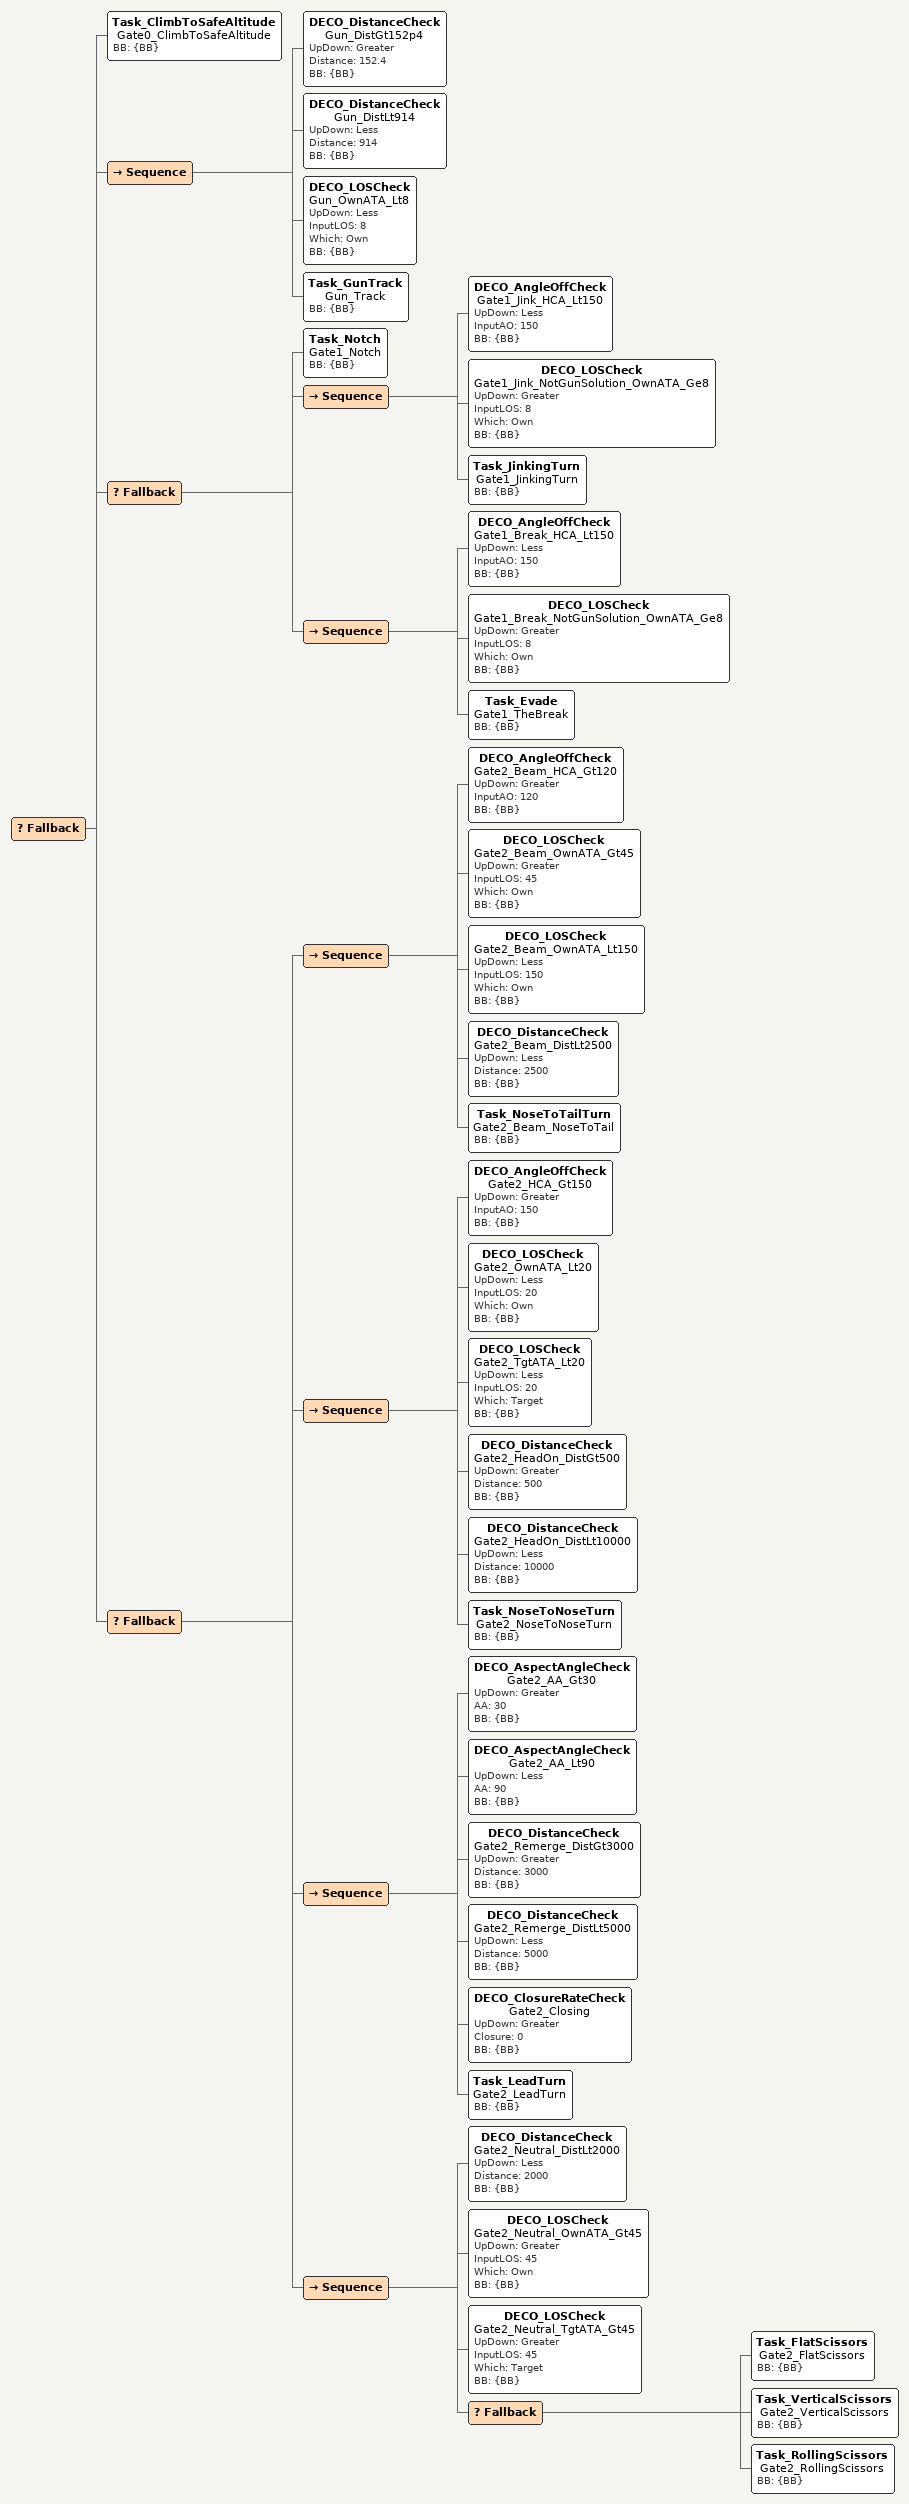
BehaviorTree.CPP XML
<Fallback>

  <!-- GATE 0 - Survival. Absolute top priority, untouched from the original 8-node tree. -->
  <Task_ClimbToSafeAltitude name="Gate0_ClimbToSafeAltitude" BB="{BB}"/>

  <Sequence>
    <DECO_DistanceCheck name="Gun_DistGt152p4" UpDown="Greater" Distance="152.4" BB="{BB}"/>
    <DECO_DistanceCheck name="Gun_DistLt914" UpDown="Less" Distance="914" BB="{BB}"/>
    <DECO_LOSCheck name="Gun_OwnATA_Lt8" UpDown="Less" InputLOS="8" Which="Own" BB="{BB}"/>
    <Task_GunTrack name="Gun_Track" BB="{BB}"/>
  </Sequence>

  <Fallback>
    <Task_Notch name="Gate1_Notch" BB="{BB}"/>
    <Sequence>
      <DECO_AngleOffCheck name="Gate1_Jink_HCA_Lt150" UpDown="Less" InputAO="150" BB="{BB}"/>
      <DECO_LOSCheck name="Gate1_Jink_NotGunSolution_OwnATA_Ge8" UpDown="Greater" InputLOS="8" Which="Own" BB="{BB}"/>
      <Task_JinkingTurn name="Gate1_JinkingTurn" BB="{BB}"/>
    </Sequence>
    <Sequence>
      <DECO_AngleOffCheck name="Gate1_Break_HCA_Lt150" UpDown="Less" InputAO="150" BB="{BB}"/>
      <!-- Same gun-solution carve-out as Gate1_JinkingTurn above (own ATA >= 8). -->
      <DECO_LOSCheck name="Gate1_Break_NotGunSolution_OwnATA_Ge8" UpDown="Greater" InputLOS="8" Which="Own" BB="{BB}"/>
      <Task_Evade name="Gate1_TheBreak" BB="{BB}"/>
    </Sequence>
  </Fallback>

  <!-- GATE 2 - Merge & neutral-fight detection. -->
  <Fallback>

    <Sequence>
      <DECO_AngleOffCheck name="Gate2_Beam_HCA_Gt120" UpDown="Greater" InputAO="120" BB="{BB}"/>
      <DECO_LOSCheck name="Gate2_Beam_OwnATA_Gt45" UpDown="Greater" InputLOS="45" Which="Own" BB="{BB}"/>
      <DECO_LOSCheck name="Gate2_Beam_OwnATA_Lt150" UpDown="Less" InputLOS="150" Which="Own" BB="{BB}"/>
      <DECO_DistanceCheck name="Gate2_Beam_DistLt2500" UpDown="Less" Distance="2500" BB="{BB}"/>
      <Task_NoseToTailTurn name="Gate2_Beam_NoseToTail" BB="{BB}"/>
    </Sequence>
    <Sequence>
      <DECO_AngleOffCheck name="Gate2_HCA_Gt150" UpDown="Greater" InputAO="150" BB="{BB}"/>
      <DECO_LOSCheck name="Gate2_OwnATA_Lt20" UpDown="Less" InputLOS="20" Which="Own" BB="{BB}"/>
      <DECO_LOSCheck name="Gate2_TgtATA_Lt20" UpDown="Less" InputLOS="20" Which="Target" BB="{BB}"/>
      <DECO_DistanceCheck name="Gate2_HeadOn_DistGt500" UpDown="Greater" Distance="500" BB="{BB}"/>
      <DECO_DistanceCheck name="Gate2_HeadOn_DistLt10000" UpDown="Less" Distance="10000" BB="{BB}"/>
      <Task_NoseToNoseTurn name="Gate2_NoseToNoseTurn" BB="{BB}"/>
    </Sequence>

    <!-- Off-center merge / re-merge: AA 30-90, Distance 3000-5000m, closing. -->
    <Sequence>
      <DECO_AspectAngleCheck name="Gate2_AA_Gt30" UpDown="Greater" AA="30" BB="{BB}"/>
      <DECO_AspectAngleCheck name="Gate2_AA_Lt90" UpDown="Less" AA="90" BB="{BB}"/>
      <DECO_DistanceCheck name="Gate2_Remerge_DistGt3000" UpDown="Greater" Distance="3000" BB="{BB}"/>
      <DECO_DistanceCheck name="Gate2_Remerge_DistLt5000" UpDown="Less" Distance="5000" BB="{BB}"/>
      <DECO_ClosureRateCheck name="Gate2_Closing" UpDown="Greater" Closure="0" BB="{BB}"/>
      <Task_LeadTurn name="Gate2_LeadTurn" BB="{BB}"/>
    </Sequence>

    <Sequence>
      <DECO_DistanceCheck name="Gate2_Neutral_DistLt2000" UpDown="Less" Distance="2000" BB="{BB}"/>
      <DECO_LOSCheck name="Gate2_Neutral_OwnATA_Gt45" UpDown="Greater" InputLOS="45" Which="Own" BB="{BB}"/>
      <DECO_LOSCheck name="Gate2_Neutral_TgtATA_Gt45" UpDown="Greater" InputLOS="45" Which="Target" BB="{BB}"/>
      <Fallback>
        <Task_FlatScissors name="Gate2_FlatScissors" BB="{BB}"/>
        <Task_VerticalScissors name="Gate2_VerticalScissors" BB="{BB}"/>
        <Task_RollingScissors name="Gate2_RollingScissors" BB="{BB}"/>
      </Fallback>
    </Sequence>

  </Fallback>

</Fallback>
